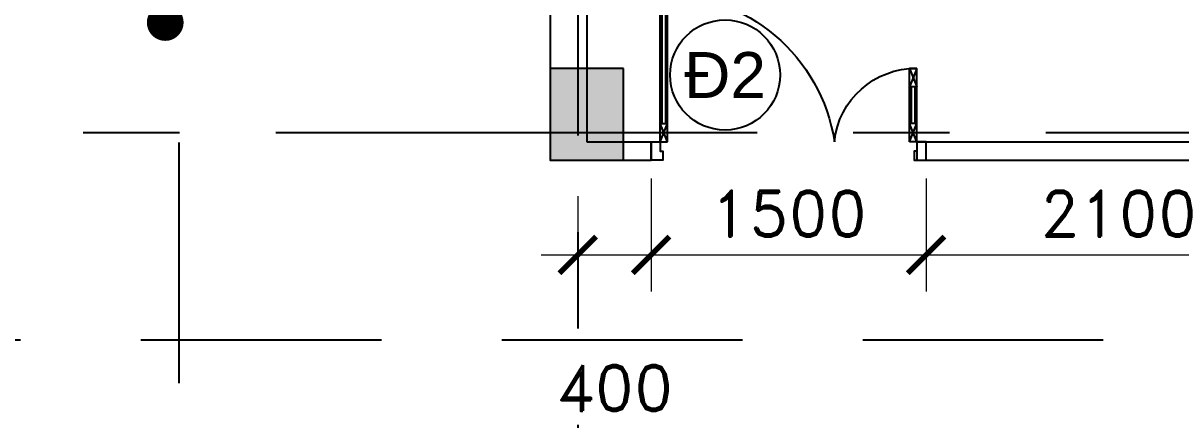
# Model space of a CAD drawing. Header units: inches. Extents: x 452443 to 881249, y 975131 to 1198310.
# Drawn here: x 640415 to 646729, y 1090372 to 1092533 of the extents above; entities that cross this region are included whole.
import ezdxf

# ---------------------------------------------------------------- set-up
doc = ezdxf.new("R2010")
doc.units = ezdxf.units.IN
doc.header["$LTSCALE"] = 3.5
doc.header["$MEASUREMENT"] = 0
doc.linetypes.add('CENTER', pattern=[2, 1.25, -0.25, 0.25, -0.25])
doc.linetypes.add('HIDDEN', pattern=[0.375, 0.25, -0.125])
for name, color, linetype in [('cot', 1, 'Continuous'), ('DOOR-84', 84, 'Continuous'), ('hatch', 4, 'Continuous'), ('hatch vl', 4, 'Continuous'), ('HATCH47', 47, 'Continuous'), ('Net thay', 140, 'Continuous'), ('phong', 2, 'Continuous'), ('thuocdo', 3, 'Continuous'), ('Truc', 252, 'Continuous')]:
    doc.layers.add(name, color=color, linetype=linetype)
doc.styles.add('chu 1', font='VHELVEN0.TTF')
doc.styles.add('romand', font='romand.shx')
doc.dimstyles.new('TL100', dxfattribs={"dimscale": 100, "dimtxt": 2.5, "dimasz": 2, "dimexe": 2, "dimexo": 1, "dimgap": 1, "dimtad": 1, "dimdec": 0, "dimzin": 0, "dimdsep": 46, "dimtxsty": 'romand', "dimblk": 'ARCHTICK', "dimcen": 2, "dimdle": 2, "dimclrd": 256, "dimclre": 256, "dimclrt": 7, "dimadec": 0, "dimazin": 0, "dimtfac": 0.004, "dimtdec": 0, "dimtmove": 2, "dimatfit": 3, "dimfxl": 1, "dimtolj": 1, "dimtzin": 0, "dimlwd": 20, "dimlwe": 20, "dimarcsym": 1})

# ---------------------------------------------------------------- blocks, each defined once
blk = doc.blocks.new('CUAD1500')
for p, q in [((1410, 100), (1410, 900)), ((1450, 900), (1410, 900)), ((1450, 900), (1410, 800)), ((1410, 900), (1450, 800)), ((1450, 100), (1450, 900)), ((1450, 800), (1410, 800)), ((1420, 200), (1420, 800)), ((1440, 200), (1440, 800)), ((50, 500), (90, 400)), ((90, 500), (50, 400)), ((50, 100), (50, 500)), ((50, 500), (90, 500)), ((90, 100), (90, 500)), ((50, 400), (90, 400)), ((60, 200), (60, 400)), ((80, 200), (80, 400)), ((50, 200), (90, 200)), ((50, 100), (90, 200)), ((90, 100), (50, 200)), ((1450, 200), (1410, 200)), ((1450, 100), (1410, 200)), ((1410, 100), (1450, 200)), ((50, 100), (90, 100)), ((1450, 100), (1410, 100))]:
    blk.add_line(p, q)
for points in [[(0, 100), (50, 100), (50, 50), (65, 50), (65, 0), (0, 0)], [(1500, 100), (1450, 100), (1450, 50), (1435, 50), (1435, 0), (1500, 0)]]:
    blk.add_lwpolyline(points, close=True)
at = {"layer": 'hatch'}
for centre, radius, start, end in [((1429.6, -39.8), 940, 88.75532, 171.4465), ((57, 54.7), 445.3, 5.83694, 90.89598)]:
    blk.add_arc(centre, radius, start, end, dxfattribs=at)
blk = doc.blocks.new('_ArchTick')
at = {"color": 0, "linetype": 'ByBlock', "const_width": 0.15}
blk.add_lwpolyline([(-0.5, -0.5), (0.5, 0.5)], dxfattribs=at)
blk = doc.blocks.new('*D2183')
at = {"layer": 'DEFPOINTS', "color": 0}
for p in [(643839.8, 1091786.5), (643439.8, 1091689.9), (643839.8, 1091270.3)]:
    blk.add_point(p, dxfattribs=at)
at = {"layer": 'thuocdo', "lineweight": 20}
for p, q in [((643839.8, 1091686.5), (643839.8, 1091070.3)), ((643439.8, 1091589.9), (643439.8, 1091070.3)), ((643239.8, 1091270.3), (644039.8, 1091270.3))]:
    blk.add_line(p, q, dxfattribs=at)
at = {"layer": 'thuocdo', "lineweight": 20, "xscale": 200, "yscale": 200, "zscale": 200, "rotation": 180}
blk.add_blockref('_ArchTick', (643439.8, 1091270.3), dxfattribs=at)
at = {"layer": 'thuocdo', "lineweight": 20, "xscale": 200, "yscale": 200, "zscale": 200}
blk.add_blockref('_ArchTick', (643839.8, 1091270.3), dxfattribs=at)
at = {"layer": 'thuocdo', "color": 7, "insert": (643639.8, 1090545.3), "char_height": 250, "attachment_point": 5, "style": 'romand'}
blk.add_mtext('\\A1;400', dxfattribs=at)
blk = doc.blocks.new('*D2184')
at = {"layer": 'DEFPOINTS', "color": 0}
for p in [(643839.8, 1091786.5), (645339.8, 1091786.5), (645339.8, 1091270.3)]:
    blk.add_point(p, dxfattribs=at)
at = {"layer": 'thuocdo', "lineweight": 20}
for p, q in [((643839.8, 1091686.5), (643839.8, 1091070.3)), ((645339.8, 1091686.5), (645339.8, 1091070.3)), ((643639.8, 1091270.3), (645539.8, 1091270.3))]:
    blk.add_line(p, q, dxfattribs=at)
at = {"layer": 'thuocdo', "lineweight": 20, "xscale": 200, "yscale": 200, "zscale": 200, "rotation": 180}
blk.add_blockref('_ArchTick', (643839.8, 1091270.3), dxfattribs=at)
at = {"layer": 'thuocdo', "lineweight": 20, "xscale": 200, "yscale": 200, "zscale": 200}
blk.add_blockref('_ArchTick', (645339.8, 1091270.3), dxfattribs=at)
at = {"layer": 'thuocdo', "color": 7, "insert": (644589.8, 1091495.3), "char_height": 250, "attachment_point": 5, "style": 'romand'}
blk.add_mtext('\\A1;1500', dxfattribs=at)
blk = doc.blocks.new('*D2185')
at = {"layer": 'DEFPOINTS', "color": 0}
for p in [(645339.8, 1091786.5), (647439.8, 1091699.8), (647439.8, 1091270.3)]:
    blk.add_point(p, dxfattribs=at)
at = {"layer": 'thuocdo', "lineweight": 20}
for p, q in [((645339.8, 1091686.5), (645339.8, 1091070.3)), ((647439.8, 1091599.8), (647439.8, 1091070.3)), ((645139.8, 1091270.3), (647639.8, 1091270.3))]:
    blk.add_line(p, q, dxfattribs=at)
at = {"layer": 'thuocdo', "lineweight": 20, "xscale": 200, "yscale": 200, "zscale": 200, "rotation": 180}
blk.add_blockref('_ArchTick', (645339.8, 1091270.3), dxfattribs=at)
at = {"layer": 'thuocdo', "lineweight": 20, "xscale": 200, "yscale": 200, "zscale": 200}
blk.add_blockref('_ArchTick', (647439.8, 1091270.3), dxfattribs=at)
at = {"layer": 'thuocdo', "color": 7, "insert": (646389.8, 1091495.3), "char_height": 250, "attachment_point": 5, "style": 'romand'}
blk.add_mtext('\\A1;2100', dxfattribs=at)

msp = doc.modelspace()

# ---------------------------------------------------------------- hatches: boundary and pattern name
at = {"layer": 'cot'}
msp.add_hatch(color=256, dxfattribs=at).paths.add_polyline_path([(643689.8, 1092286.5), (643289.8, 1092286.5), (643289.8, 1091786.5), (643689.8, 1091786.5)])

# ---------------------------------------------------------------- linework, layer by layer
msp.add_lwpolyline([(643689.8, 1092286.5), (643289.8, 1092286.5), (643289.8, 1091786.5), (643689.8, 1091786.5)], close=True, dxfattribs=at)
at = {"layer": 'hatch vl'}
msp.add_circle((644243.3, 1092250.6), 300, dxfattribs=at)
at = {"layer": 'HATCH47', "linetype": 'HIDDEN', "ltscale": 1500}
for points in [[(641265.9, 1072852.4), (641265.9, 1099947.9)], [(658119.1, 1090806), (624924.8, 1090806)]]:
    msp.add_lwpolyline(points, dxfattribs=at)
at = {"layer": 'phong'}
for p, q in [((643489.8, 1097436.5), (643489.8, 1091886.5)), ((643489.8, 1091886.5), (643839.8, 1091886.5)), ((643839.8, 1091886.5), (643839.8, 1091786.5)), ((645289.8, 1091886.5), (645289.8, 1091786.5))]:
    msp.add_line(p, q, dxfattribs=at)
for points in [[(643289.8, 1097736.5), (643289.8, 1091786.5), (643839.8, 1091786.5)], [(645289.8, 1091886.5), (648839.8, 1091886.5)], [(645289.8, 1091786.5), (648839.8, 1091786.5)]]:
    msp.add_lwpolyline(points, dxfattribs=at)
at = {"layer": 'Truc', "linetype": 'CENTER', "ltscale": 600}
for points in [[(643439.8, 1098745.1), (643439.8, 1073652.5)], [(624992.9, 1091936.5), (657529.9, 1091936.5)]]:
    msp.add_lwpolyline(points, dxfattribs=at)

# ---------------------------------------------------------------- block references
at = {"layer": 'DOOR-84', "xscale": -1}
msp.add_blockref('CUAD1500', (645339.8, 1091786.5), dxfattribs=at)

# ---------------------------------------------------------------- texts
at = {"insert": (644243.3, 1092250.6), "char_height": 250, "width": 407.041, "attachment_point": 5, "style": 'chu 1'}
msp.add_mtext('Ñ2', dxfattribs=at)

# ---------------------------------------------------------------- dimensions: what is measured, and where the dimension line sits
at = {"layer": 'thuocdo'}
for base, p1, p2, picture, middle in [((643839.8, 1091270.3), (643439.8, 1091689.9), (643839.8, 1091786.5), '*D2183', (643639.8, 1090545.3)), ((645339.8, 1091270.3), (643839.8, 1091786.5), (645339.8, 1091786.5), '*D2184', (644589.8, 1091495.3)), ((647439.8, 1091270.3), (645339.8, 1091786.5), (647439.8, 1091699.8), '*D2185', (646389.8, 1091495.3))]:
    dim = msp.add_linear_dim(base=base, p1=p1, p2=p2, dimstyle='TL100', override={"dimfxl": 10, "dimarcsym": 1}, dxfattribs=at)
    dim.commit()
    dim.dimension.update_dxf_attribs({"geometry": picture, "text_midpoint": middle})

# ---------------------------------------------------------------- leaders
at = {"layer": 'Net thay'}
msp.add_leader([(641189.8, 1092536.5), (641189.8, 1093136.5)], dimstyle='TL100', override={"dimasz": 2, "dimgap": 0.5, "dimtad": 0, "dimldrblk": 'Dot', "dimarcsym": 1}, dxfattribs=at)

doc.saveas('drawing.dxf')
